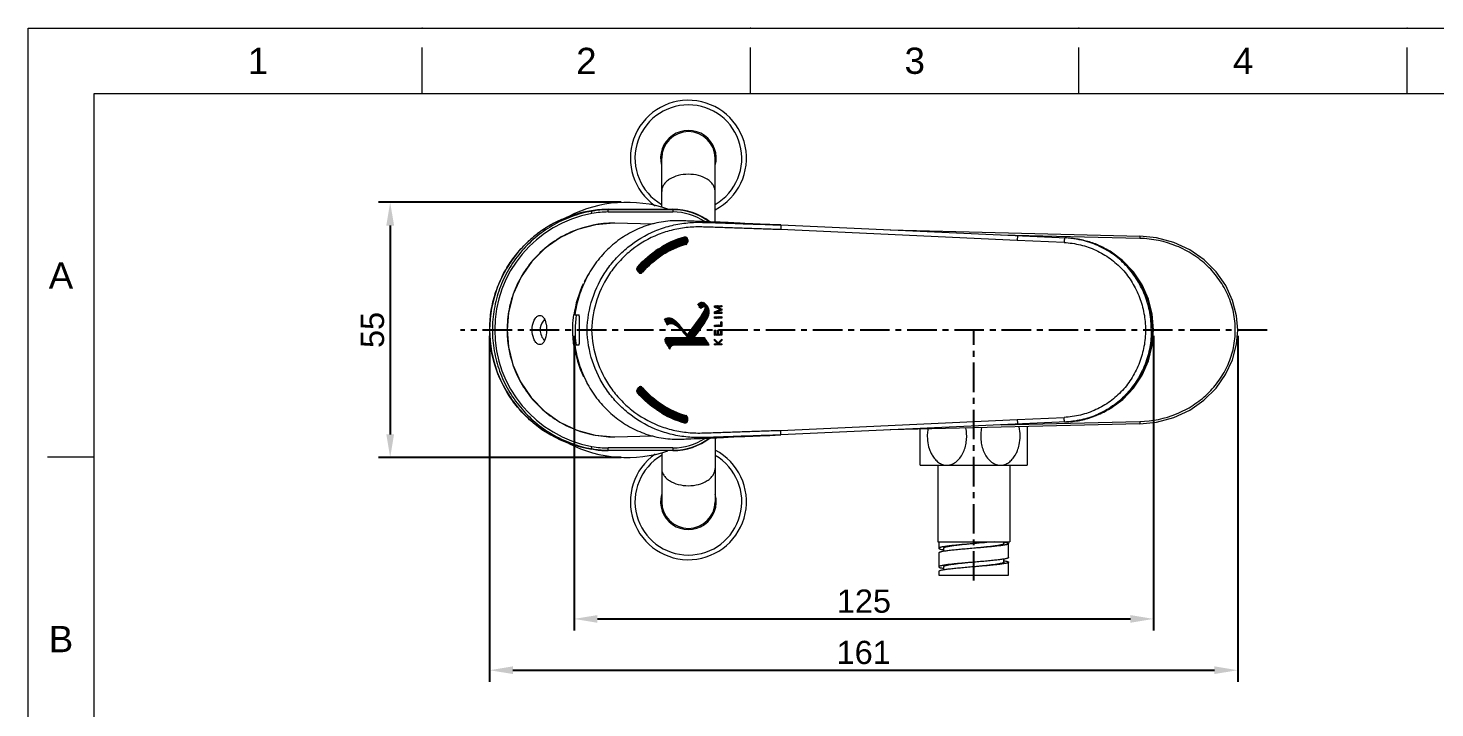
# Model space of a CAD drawing. Header units: millimetres. Extents: x 1433 to 2026, y -1135 to -715.
# Drawn here: x 1432.5 to 1735.4, y -861.6 to -715.2 of the extents above; entities that cross this region are included whole.
import ezdxf

# ---------------------------------------------------------------- set-up
doc = ezdxf.new("R2010")
doc.units = ezdxf.units.MM
doc.header["$LTSCALE"] = 0.1
doc.linetypes.add('CENTERX2', pattern=[101.6, 63.5, -12.7, 12.7, -12.7])
doc.layers.get('0').update_dxf_attribs({"lineweight": 13})
doc.layers.add('5', color=2, linetype='Continuous')
doc.layers.add('CENTER', color=1, linetype='CENTERX2')
doc.layers.add('DIM', color=3, linetype='Continuous', lineweight=9)
doc.styles.get("Standard").update_dxf_attribs({"font": 'arial.ttf'})
doc.dimstyles.new('ISO-25', dxfattribs={"dimtxt": 2.5, "dimasz": 2.5, "dimexe": 1.25, "dimexo": 0.625, "dimtad": 1, "dimtxsty": 'Standard', "dimcen": 2.5, "dimadec": 0, "dimazin": 0, "dimtfac": 1, "dimtmove": 0, "dimatfit": 3, "dimfxl": 0, "dimarcsym": 0})
pattern_1 = [(135, (-10187.54086, -11876.09382), (-0.08838834765, -0.08838834765), [])]
pattern_2 = [(135, (-10135.48493, -15606.03494), (-0.08838834765, -0.08838834765), [])]

# ---------------------------------------------------------------- blocks, each defined once
blk = doc.blocks.new('*D8')
at = {"layer": 'Defpoints', "color": 0}
for p in [(1561.48, -752.69), (1510.46, -807.69), (1561.48, -807.69)]:
    blk.add_point(p, dxfattribs=at)
at = {"layer": 'DIM', "color": 0, "lineweight": -2}
for p, q in [((1560.23, -752.69), (1507.96, -752.69)), ((1510.46, -757.69), (1510.46, -802.69)), ((1560.23, -807.69), (1507.96, -807.69))]:
    blk.add_line(p, q, dxfattribs=at)
at = {"layer": 'DIM', "color": 0}
for points in [[(1509.63, -757.69), (1511.3, -757.69), (1510.46, -752.69)], [(1509.63, -802.69), (1511.3, -802.69), (1510.46, -807.69)]]:
    blk.add_solid(points, dxfattribs=at)
at = {"layer": 'DIM', "color": 0, "insert": (1506.67, -780.19), "char_height": 5, "attachment_point": 5, "rotation": 90}
blk.add_mtext('55', dxfattribs=at)
blk = doc.blocks.new('*D9')
at = {"layer": 'Defpoints', "color": 0}
for p in [(1550.09, -780.19), (1674.85, -780.19), (1674.85, -842.46)]:
    blk.add_point(p, dxfattribs=at)
at = {"layer": 'DIM', "color": 0, "lineweight": -2}
for p, q in [((1550.09, -781.44), (1550.09, -844.96)), ((1674.85, -781.44), (1674.85, -844.96)), ((1555.09, -842.46), (1669.85, -842.46))]:
    blk.add_line(p, q, dxfattribs=at)
at = {"layer": 'DIM', "color": 0}
for points in [[(1555.09, -841.63), (1555.09, -843.29), (1550.09, -842.46)], [(1669.85, -841.63), (1669.85, -843.29), (1674.85, -842.46)]]:
    blk.add_solid(points, dxfattribs=at)
at = {"layer": 'DIM', "color": 0, "insert": (1612.47, -838.66), "char_height": 5, "attachment_point": 5}
blk.add_mtext('125', dxfattribs=at)
blk = doc.blocks.new('*D10')
at = {"layer": 'Defpoints', "color": 0}
for p in [(1531.88, -780.2), (1692.95, -780.2), (1692.95, -853.51)]:
    blk.add_point(p, dxfattribs=at)
at = {"layer": 'DIM', "color": 0, "lineweight": -2}
for p, q in [((1531.88, -781.45), (1531.88, -856.01)), ((1692.95, -781.45), (1692.95, -856.01)), ((1536.88, -853.51), (1687.95, -853.51))]:
    blk.add_line(p, q, dxfattribs=at)
at = {"layer": 'DIM', "color": 0}
for points in [[(1536.88, -852.68), (1536.88, -854.34), (1531.88, -853.51)], [(1687.95, -852.68), (1687.95, -854.34), (1692.95, -853.51)]]:
    blk.add_solid(points, dxfattribs=at)
at = {"layer": 'DIM', "color": 0, "insert": (1612.42, -849.71), "char_height": 5, "attachment_point": 5}
blk.add_mtext('161', dxfattribs=at)

msp = doc.modelspace()

# ---------------------------------------------------------------- hatches: boundary and pattern name
at = {"layer": '5'}
h = msp.add_hatch(dxfattribs=at)
h.set_pattern_fill('ANSI31', color=5, angle=90)
h.set_pattern_definition(pattern_2)
h.paths.add_polyline_path([(1563.707, -766.732, 0.3667482), (1563.703, -767.379), (1564.002, -767.734, 0.4644996), (1564.766, -767.737, -0.1474594), (1574.096, -761.705, 0.3340812), (1574.457, -761.225), (1574.457, -760.748, 0.4971179), (1573.822, -760.267, 0.1481449)])
h = msp.add_hatch(dxfattribs=at)
h.set_pattern_fill('ANSI31', color=256, angle=90)
h.set_pattern_definition(pattern_1)
h.paths.add_polyline_path([(1581.897, -775.221), (1580.675, -775.221), (1581.897, -775.704), (1581.897, -775.902), (1580.682, -776.38), (1581.897, -776.38), (1581.897, -776.618), (1580.294, -776.618), (1580.294, -776.291), (1581.537, -775.798), (1580.294, -775.313), (1580.294, -774.98), (1581.897, -774.98)])
h = msp.add_hatch(dxfattribs=at)
h.set_pattern_fill('ANSI31', color=256, angle=90)
h.set_pattern_definition(pattern_1)
h.paths.add_polyline_path([(1581.899, -777.633), (1580.295, -777.633), (1580.295, -777.4), (1581.899, -777.4)])
h = msp.add_hatch(dxfattribs=at)
h.set_pattern_fill('ANSI31', color=256, angle=90)
h.set_pattern_definition(pattern_1)
h.paths.add_polyline_path([(1581.897, -779.427), (1580.295, -779.427), (1580.295, -779.191), (1581.693, -779.191), (1581.693, -778.415), (1581.897, -778.415)])
h = msp.add_hatch(dxfattribs=at)
h.set_pattern_fill('ANSI31', color=256, angle=90)
h.set_pattern_definition(pattern_1)
h.paths.add_polyline_path([(1580.494, -780.243), (1580.494, -781.113), (1580.965, -781.113), (1580.965, -780.266), (1581.167, -780.266), (1581.167, -781.113), (1581.693, -781.113), (1581.693, -780.225), (1581.897, -780.225), (1581.897, -781.35), (1580.295, -781.35), (1580.295, -780.243)])
h = msp.add_hatch(dxfattribs=at)
h.set_pattern_fill('ANSI31', color=256, angle=90)
h.set_pattern_definition(pattern_1)
h.paths.add_polyline_path([(1581.181, -783.154), (1581.897, -783.154), (1581.897, -783.391), (1580.295, -783.391), (1580.295, -783.154), (1581.009, -783.154), (1580.295, -782.451), (1580.295, -782.152), (1581.089, -782.944), (1581.897, -782.15), (1581.897, -782.449)])
h = msp.add_hatch(dxfattribs=at)
h.set_pattern_fill('ANSI31', color=1, angle=90)
h.set_pattern_definition(pattern_2)
h.paths.add_polyline_path([(1564.766, -792.652, 0.4644996), (1564.002, -792.655), (1563.703, -793.01, 0.3667482), (1563.707, -793.657, 0.1481449), (1573.822, -800.122, 0.4971179), (1574.457, -799.641), (1574.457, -799.164, 0.3340812), (1574.096, -798.684, -0.1474594)])

# ---------------------------------------------------------------- linework, layer by layer
for p, q in [((1517.351, -729.292), (1517.351, -719.292)), ((1588.058, -729.292), (1588.058, -719.292)), ((1658.765, -729.292), (1658.765, -719.292)), ((1729.472, -729.292), (1729.472, -719.292)), ((2012.3, -729.292), (1446.643, -729.292)), ((1446.643, -729.292), (1446.643, -1121.009)), ((1446.643, -807.635), (1436.643, -807.635))]:
    msp.add_line(p, q)
at = {"color": 7, "linetype": 'Continuous'}
for p, q in [((1568.925, -753.743), (1568.925, -743.194)), ((1580.425, -756.955), (1580.425, -743.194)), ((1557.392, -754.197), (1555.572, -754.28)), ((1557.392, -754.198), (1571.354, -754.198)), ((1571.354, -754.198), (1571.354, -754.773)), ((1553.899, -755.095), (1553.809, -754.604)), ((1557.425, -754.773), (1557.425, -754.273)), ((1571.354, -754.273), (1557.425, -754.273)), ((1557.425, -754.773), (1571.354, -754.773)), ((1558.86, -757.173), (1558.643, -757.173)), ((1567.082, -757.377), (1558.842, -757.173)), ((1583.101, -757.067), (1582.945, -757.059)), ((1583.207, -757.073), (1582.945, -757.059)), ((1586.746, -757.258), (1586.594, -757.25)), ((1586.746, -757.258), (1586.853, -757.262)), ((1586.829, -757.262), (1586.746, -757.258)), ((1588.282, -757.326), (1586.829, -757.262)), ((1586.853, -757.262), (1587.427, -757.289)), ((1588.533, -757.336), (1588.282, -757.326)), ((1589.676, -757.382), (1588.533, -757.336)), ((1590.142, -757.4), (1589.676, -757.382)), ((1591.733, -757.46), (1590.142, -757.4)), ((1592.24, -757.479), (1591.733, -757.46)), ((1645.479, -760.89), (1594.537, -758.565)), ((1594.595, -757.566), (1656.091, -760.372)), ((1618.106, -758.639), (1671.91, -759.969)), ((1671.877, -760.469), (1642.045, -759.731)), ((1655.572, -761.355), (1645.479, -760.89)), ((1550.224, -776.944), (1551.064, -776.944)), ((1535.627, -780.195), (1535.631, -780.195)), ((1544.147, -780.406), (1544.151, -780.195)), ((1552.858, -780.195), (1551.214, -780.195)), ((1553.83, -780.195), (1552.858, -780.195)), ((1674.573, -783.569), (1674.853, -780.185)), ((1692.701, -783.265), (1692.952, -780.203)), ((1551.064, -783.444), (1550.224, -783.444)), ((1594.537, -801.824), (1645.479, -799.499)), ((1645.479, -799.499), (1655.572, -799.034)), ((1645.479, -799.499), (1645.523, -800.298)), ((1656.091, -800.017), (1594.597, -802.823)), ((1671.898, -800.42), (1618.106, -801.75)), ((1624.605, -809.339), (1624.605, -801.59)), ((1642.045, -800.658), (1671.877, -799.92)), ((1647.605, -801.021), (1647.605, -809.339)), ((1553.809, -805.786), (1553.9, -805.294)), ((1557.425, -806.116), (1557.425, -805.616)), ((1571.354, -805.616), (1557.425, -805.616)), ((1558.624, -803.216), (1558.86, -803.216)), ((1558.86, -803.216), (1566.926, -803.016)), ((1571.354, -805.616), (1571.354, -806.191)), ((1580.425, -803.434), (1580.425, -817.194)), ((1582.945, -803.33), (1583.207, -803.316)), ((1582.945, -803.33), (1583.101, -803.322)), ((1585.812, -803.179), (1586.855, -803.127)), ((1586.594, -803.139), (1586.746, -803.131)), ((1586.745, -803.132), (1586.828, -803.127)), ((1586.853, -803.127), (1586.746, -803.131)), ((1586.828, -803.127), (1588.395, -803.058)), ((1588.395, -803.058), (1588.517, -803.053)), ((1589.792, -803.002), (1590.122, -802.99)), ((1590.122, -802.99), (1592.041, -802.917)), ((1592.041, -802.917), (1592.852, -802.888)), ((1592.852, -802.888), (1594.594, -802.826)), ((1555.572, -806.109), (1557.392, -806.192)), ((1571.354, -806.192), (1557.392, -806.192)), ((1557.425, -806.116), (1571.354, -806.116)), ((1568.925, -806.646), (1568.925, -817.194)), ((1624.605, -809.339), (1647.605, -809.339)), ((1628.355, -809.339), (1628.355, -825.839)), ((1643.855, -809.339), (1643.855, -825.839)), ((1628.355, -825.839), (1643.855, -825.839)), ((1628.606, -825.839), (1628.606, -827.239)), ((1642.605, -826.239), (1642.605, -825.839)), ((1643.605, -829.239), (1643.605, -826.239)), ((1628.605, -828.239), (1628.605, -831.239)), ((1629.605, -827.239), (1629.605, -827.908)), ((1642.605, -830.239), (1642.605, -829.567)), ((1628.605, -832.239), (1628.605, -833.048)), ((1629.605, -831.239), (1629.605, -831.908)), ((1643.605, -833.048), (1643.605, -830.239)), ((1628.605, -833.048), (1643.605, -833.048))]:
    msp.add_line(p, q, dxfattribs=at)
at = {"color": 2, "lineweight": 0}
for p, q in [((1580.295, -782.451), (1580.295, -782.152)), ((1580.295, -782.152), (1581.089, -782.944)), ((1581.009, -783.154), (1580.295, -782.451)), ((1580.295, -783.391), (1580.295, -783.154)), ((1580.295, -783.154), (1581.009, -783.154)), ((1581.897, -783.391), (1580.295, -783.391)), ((1581.089, -782.944), (1581.897, -782.15)), ((1581.897, -782.449), (1581.181, -783.154)), ((1581.181, -783.154), (1581.897, -783.154)), ((1581.897, -782.15), (1581.897, -782.449)), ((1581.897, -783.154), (1581.897, -783.391))]:
    msp.add_line(p, q, dxfattribs=at)
msp.add_lwpolyline([(1432.502, -715.15), (2026.441, -715.15), (2026.441, -1135.15), (1432.502, -1135.15)], close=True)
at = {"color": 7, "linetype": 'Continuous'}
for points in [[(1558.643, -757.174), (1554.699, -757.518), (1550.82, -758.545), (1547.171, -760.238), (1543.846, -762.563), (1540.974, -765.441), (1538.662, -768.769), (1536.954, -772.486), (1535.935, -776.432), (1535.627, -780.195)], [(1586.853, -757.262), (1585.812, -757.21), (1584.467, -757.14), (1583.101, -757.066)], [(1594.595, -757.563), (1592.218, -757.478), (1590.105, -757.399), (1588.515, -757.335), (1587.427, -757.289)], [(1692.952, -780.203), (1692.708, -777.165), (1691.853, -773.828), (1690.379, -770.627), (1688.315, -767.681), (1685.714, -765.094), (1682.647, -762.96), (1679.205, -761.354), (1675.483, -760.341), (1671.91, -759.969)], [(1674.853, -780.185), (1674.569, -776.802), (1673.73, -773.522), (1672.359, -770.443), (1670.493, -767.65), (1668.18, -765.223), (1665.481, -763.23), (1662.47, -761.73), (1659.229, -760.765), (1656.082, -760.372)], [(1535.627, -780.195), (1535.92, -783.831), (1536.891, -787.714), (1538.528, -791.382), (1540.812, -794.748), (1543.666, -797.675), (1546.975, -800.038), (1550.682, -801.795), (1554.627, -802.864), (1558.624, -803.216)], [(1656.082, -800.017), (1659.249, -799.62), (1662.489, -798.652), (1665.498, -797.149), (1668.194, -795.153), (1670.505, -792.724), (1672.368, -789.929), (1673.736, -786.849), (1674.573, -783.569)], [(1671.897, -800.42), (1675.453, -800.054), (1679.174, -799.046), (1682.616, -797.447), (1685.686, -795.318), (1688.291, -792.737), (1690.359, -789.796), (1691.84, -786.599), (1692.701, -783.265)], [(1583.101, -803.323), (1584.467, -803.249), (1585.812, -803.179)], [(1586.855, -803.127), (1587.427, -803.1), (1588.515, -803.054), (1590.105, -802.99), (1592.218, -802.911), (1594.597, -802.826)]]:
    msp.add_lwpolyline(points, dxfattribs=at)
at = {"color": 2, "lineweight": 0}
for points in [[(1581.897, -775.221), (1580.675, -775.221), (1581.897, -775.704), (1581.897, -775.902), (1580.682, -776.38), (1581.897, -776.38), (1581.897, -776.618), (1580.294, -776.618), (1580.294, -776.291), (1581.537, -775.798), (1580.294, -775.313), (1580.294, -774.98), (1581.897, -774.98), (1581.897, -775.221)], [(1581.899, -777.633), (1580.295, -777.633), (1580.295, -777.4), (1581.899, -777.4), (1581.899, -777.633)], [(1581.897, -779.427), (1580.295, -779.427), (1580.295, -779.191), (1581.693, -779.191), (1581.693, -778.415), (1581.897, -778.415), (1581.897, -779.427)], [(1580.494, -780.243), (1580.494, -781.113), (1580.965, -781.113), (1580.965, -780.266), (1581.167, -780.266), (1581.167, -781.113), (1581.693, -781.113), (1581.693, -780.225), (1581.897, -780.225), (1581.897, -781.35), (1580.295, -781.35), (1580.295, -780.243), (1580.494, -780.243)]]:
    msp.add_lwpolyline(points, dxfattribs=at)
at = {"color": 7, "linetype": 'Continuous'}
for centre, radius, start, end in [((1574.675, -743.194), 12.5, 297.5311, 235.03523), ((1574.675, -743.194), 11.5, 300.15229, 239.85399), ((1574.675, -743.194), 6, 344.78837, 195.17234), ((1574.675, -743.194), 5.75, 0, 180), ((1561.475, -780.195), 27.5, 71.33079, 117.20688), ((1557.392, -774.265), 20.068, 89.99964, 95.20493), ((1571.354, -767.194), 12.996, 52.43931, 90), ((1557.898, -780.195), 26.016, 99.07836, 260.92199), ((1558.48, -780.195), 25.514, 100.30955, 259.69082), ((1557.909, -780.214), 26.038, 112.50949, 118.30129), ((1557.897, -780.186), 26.007, 110.57938, 112.50883), ((1557.904, -780.21), 26.033, 103.61558, 110.57574), ((1557.889, -780.155), 25.976, 102.84973, 103.61249), ((1557.904, -780.226), 26.048, 95.13627, 102.84608), ((1557.425, -774.297), 20.025, 98.87245, 100.40273), ((1557.425, -774.297), 19.525, 89.99939, 100.35849), ((1557.428, -774.33), 20.057, 90.00778, 98.86628), ((1571.354, -767.194), 12.921, 52.87708, 90), ((1571.354, -767.194), 12.421, 56.49627, 89.99999), ((1615.544, -169.539), 588.424, 266.849644, 267.179927), ((1557.916, -780.213), 26.041, 127.09635, 133.74879), ((1557.886, -780.174), 25.991, 126.01879, 127.09427), ((1557.907, -780.205), 26.029, 121.07124, 126.01674), ((1557.896, -780.186), 26.007, 118.30483, 121.07117), ((1634.06, 385.946), 1144.189, 267.905372, 268.023252), ((1654.818, -780.602), 20.267, 86.42447, 87.36152), ((1655.187, -780.047), 19.695, 78.89319, 87.3692), ((1655.225, -779.82), 19.466, 77.81552, 78.87411), ((1655.252, -779.699), 19.341, 69.58572, 77.81873), ((1655.309, -779.533), 19.166, 66.37327, 69.57229), ((1655.329, -779.486), 19.115, 60.83573, 66.37196), ((1572.748, -780.2), 22.971, 147.76138, 153.17426), ((1572.872, -780.226), 23.094, 154.38323, 171.77598), ((1545.921, -780.189), 3.159, 134.2202, 172.12185), ((1572.366, -780.215), 22.097, 171.54792, 188.34506), ((1546.606, -780.194), 5.574, 179.31027, 180.01009), ((1545.945, -780.195), 3.183, 172.08196, 179.99564), ((1545.926, -780.197), 3.164, 179.95066, 225.9017), ((1572.767, -780.209), 22.98, 188.14859, 205.93718), ((1572.625, -780.251), 22.834, 208.59639, 211.1723), ((1655.188, -780.36), 19.678, 273.00136, 282.22221), ((1655.244, -780.652), 19.38, 282.2442, 284.00218), ((1654.818, -779.787), 20.267, 272.6385, 273.57553), ((1655.181, -780.273), 19.765, 272.63866, 273.0085), ((1561.475, -780.195), 27.5, 242.80776, 288.66921), ((1557.425, -786.092), 19.525, 259.64184, 270.00055), ((1558.64, -780.082), 23.133, 270.00824, 270.24915), ((1571.354, -793.195), 12.996, 270, 307.56069), ((1571.354, -793.195), 12.921, 270, 307.12292), ((1571.354, -793.195), 12.421, 270.00001, 303.50368), ((1617.058, -1419.872), 617.485, 92.827843, 93.142584), ((1614.593, -1438.949), 636.43, 92.233371, 92.348211), ((1557.425, -786.092), 20.025, 259.59761, 261.11541), ((1557.427, -786.06), 20.057, 261.12146, 269.99238), ((1557.392, -786.126), 20.065, 264.79543, 270.00064), ((1574.675, -817.194), 12.5, 124.96477, 62.4689), ((1574.675, -817.194), 11.5, 120.15229, 59.85399), ((1574.675, -817.194), 6, 164.78837, 15.17234), ((1574.675, -817.194), 5.75, 180, 0)]:
    msp.add_arc(centre, radius, start, end, dxfattribs=at)
for points, knots in [([(1574.675, -746.643), (1573.936, -746.643), (1572.514, -746.816), (1570.894, -747.475), (1569.892, -748.245), (1569.347, -748.887), (1569.004, -749.594), (1568.926, -750.096), (1568.926, -750.339)], [0, 0, 0, 0, 0.2964227, 0.5676796, 0.6890467, 0.8000902, 0.9025308, 1, 1, 1, 1]), ([(1580.425, -750.339), (1580.425, -750.096), (1580.347, -749.594), (1580.004, -748.887), (1579.459, -748.245), (1578.457, -747.475), (1576.837, -746.816), (1575.415, -746.643), (1574.675, -746.643)], [0, 0, 0, 0, 0.0974692, 0.1999098, 0.3109533, 0.4323204, 0.7035773, 1, 1, 1, 1]), ([(1557.392, -754.198), (1557.383, -754.2), (1557.37, -754.204), (1557.355, -754.214), (1557.353, -754.227), (1557.361, -754.236), (1557.372, -754.245), (1557.393, -754.259), (1557.412, -754.267), (1557.425, -754.273)], [0, 0, 0, 0, 0.1992419, 0.3053412, 0.374036, 0.454861, 0.5608828, 0.6880821, 1, 1, 1, 1]), ([(1553.809, -754.604), (1552.329, -754.874), (1549.409, -755.674), (1545.307, -757.612), (1541.601, -760.23), (1538.404, -763.45), (1535.812, -767.174), (1533.903, -771.29), (1532.733, -775.674), (1532.34, -780.195), (1532.733, -784.715), (1533.903, -789.099), (1535.812, -793.215), (1538.404, -796.939), (1541.601, -800.159), (1545.307, -802.777), (1549.409, -804.715), (1552.329, -805.515), (1553.809, -805.786)], [0, 0, 0, 0, 0.0625012, 0.1249992, 0.1874993, 0.2499998, 0.3125004, 0.3750009, 0.4375007, 0.5000003, 0.5625003, 0.6250003, 0.6875003, 0.7500002, 0.8125001, 0.8750004, 0.9374984, 1, 1, 1, 1]), ([(1558.643, -757.174), (1555.652, -757.176), (1551.094, -758.078), (1545.78, -760.932), (1542.262, -763.812), (1539.381, -767.331), (1537.244, -771.334), (1535.925, -775.676), (1535.631, -778.69), (1535.631, -780.195)], [0, 0, 0, 0, 0.2489136, 0.3739164, 0.4996617, 0.6246716, 0.7499568, 0.8747791, 1, 1, 1, 1]), ([(1571.675, -756.654), (1570.398, -756.695), (1567.838, -757.013), (1564.131, -758.178), (1560.655, -760.013), (1557.515, -762.47), (1554.805, -765.48), (1552.987, -768.376), (1551.832, -770.878), (1550.876, -773.499), (1550.415, -775.557), (1550.224, -776.944)], [0, 0, 0, 0, 0.119592, 0.2399816, 0.3617944, 0.4854614, 0.6112426, 0.7391082, 0.8038256, 0.8689415, 1, 1, 1, 1]), ([(1552.858, -780.195), (1552.911, -777.922), (1553.699, -773.369), (1556.248, -768.196), (1559.102, -764.632), (1562.425, -761.504), (1566.395, -759.132), (1570.181, -757.868), (1572.408, -757.38), (1574.1, -757.134), (1575.804, -756.988), (1577.23, -756.986), (1578.369, -757.019), (1579.507, -757.051), (1580.931, -757.1), (1582.639, -757.158), (1584.916, -757.236), (1588.902, -757.374), (1592.318, -757.491), (1594.595, -757.566)], [0, 0, 0, 0, 0.1248357, 0.2496526, 0.3122265, 0.3747654, 0.4995285, 0.562059, 0.5933387, 0.6246206, 0.6559012, 0.6871799, 0.7028214, 0.7184624, 0.7497444, 0.7810263, 0.8123083, 0.8748722, 1, 1, 1, 1]), ([(1553.809, -754.602), (1553.918, -754.572), (1554.497, -754.425), (1555.09, -754.333), (1555.572, -754.28)], [0, 0, 0, 0, 0.1892983, 1, 1, 1, 1]), ([(1582.945, -757.059), (1582.006, -757.02), (1580.128, -756.942), (1577.311, -756.828), (1574.963, -756.737), (1573.085, -756.661), (1572.145, -756.643), (1571.675, -756.654)], [0, 0, 0, 0, 0.2499977, 0.4999968, 0.7499847, 0.8750049, 1, 1, 1, 1]), ([(1594.537, -758.565), (1593.431, -758.529), (1591.22, -758.455), (1587.903, -758.34), (1584.586, -758.226), (1581.823, -758.131), (1579.611, -758.056), (1577.953, -758.005), (1576.293, -757.972), (1574.635, -758.08), (1572.989, -758.292), (1570.817, -758.725), (1567.121, -759.89), (1563.233, -762.138), (1559.974, -765.137), (1557.171, -768.569), (1554.662, -773.572), (1553.884, -777.99), (1553.83, -780.195)], [0, 0, 0, 0, 0.0625796, 0.1251592, 0.1877389, 0.2503186, 0.2816083, 0.3128974, 0.3441897, 0.3754765, 0.4067699, 0.4380601, 0.5006026, 0.625365, 0.6879123, 0.7504614, 0.8752354, 1, 1, 1, 1]), ([(1594.594, -757.566), (1594.593, -757.566), (1594.591, -757.575), (1594.588, -757.587), (1594.585, -757.612), (1594.58, -757.661), (1594.574, -757.744), (1594.567, -757.867), (1594.559, -758.016), (1594.548, -758.252), (1594.541, -758.437), (1594.537, -758.565)], [0, 0, 0, 0, 0.0054809, 0.0201293, 0.044028, 0.0770012, 0.1692121, 0.2936915, 0.4450409, 0.6175551, 1, 1, 1, 1]), ([(1645.525, -760.074), (1645.521, -760.127), (1645.503, -760.399), (1645.489, -760.671), (1645.479, -760.89)], [0, 0, 0, 0, 0.1957885, 1, 1, 1, 1]), ([(1645.544, -759.891), (1645.54, -759.89), (1645.542, -759.915), (1645.534, -759.942), (1645.531, -760.004), (1645.526, -760.048), (1645.525, -760.074)], [0, 0, 0, 0, 0.0665586, 0.2581655, 0.571845, 1, 1, 1, 1]), ([(1671.898, -759.969), (1671.895, -759.969), (1671.898, -759.987), (1671.892, -760.008), (1671.892, -760.058), (1671.888, -760.12), (1671.885, -760.198), (1671.881, -760.316), (1671.879, -760.407), (1671.877, -760.469)], [0, 0, 0, 0, 0.0170752, 0.070577, 0.1637007, 0.2932504, 0.4531509, 0.6321293, 1, 1, 1, 1]), ([(1555.572, -806.106), (1554.338, -805.996), (1551.882, -805.596), (1548.323, -804.479), (1544.959, -802.866), (1541.86, -800.79), (1539.088, -798.293), (1535.909, -794.479), (1533.009, -788.916), (1531.803, -782.758), (1531.906, -777.795), (1532.513, -774.113), (1533.639, -770.557), (1535.26, -767.197), (1537.344, -764.103), (1539.014, -762.258), (1539.909, -761.401)], [0, 0, 0, 0, 0.0625405, 0.1250796, 0.1876199, 0.2501595, 0.3126997, 0.3752397, 0.4999999, 0.6247603, 0.6873003, 0.7498402, 0.8123802, 0.8749201, 0.93746, 1, 1, 1, 1]), ([(1655.742, -760.356), (1655.731, -760.355), (1655.707, -760.383), (1655.687, -760.44), (1655.661, -760.532), (1655.628, -760.712), (1655.594, -760.99), (1655.578, -761.227), (1655.572, -761.355)], [0, 0, 0, 0, 0.0301628, 0.0903603, 0.1832898, 0.3065543, 0.6253546, 1, 1, 1, 1]), ([(1655.572, -761.355), (1656.756, -761.409), (1659.113, -761.749), (1662.475, -762.922), (1665.546, -764.713), (1668.206, -767.075), (1670.346, -769.928), (1671.915, -773.145), (1672.885, -776.606), (1673.219, -780.195), (1672.884, -783.784), (1671.914, -787.245), (1670.345, -790.462), (1668.204, -793.314), (1665.546, -795.678), (1662.476, -797.472), (1659.113, -798.642), (1656.756, -798.98), (1655.572, -799.034)], [0, 0, 0, 0, 0.062528, 0.124785, 0.1868803, 0.2489862, 0.3113001, 0.3739321, 0.436869, 0.4999992, 0.5631294, 0.6260665, 0.6886984, 0.7510125, 0.8131197, 0.875215, 0.9374714, 1, 1, 1, 1]), ([(1674.361, -780.195), (1674.361, -778.943), (1674.135, -776.439), (1673.126, -772.817), (1671.476, -769.455), (1669.232, -766.476), (1666.468, -763.991), (1663.276, -762.088), (1659.774, -760.833), (1657.317, -760.451), (1656.082, -760.374)], [0, 0, 0, 0, 0.1263446, 0.2523003, 0.3776191, 0.5022843, 0.6265096, 0.7506513, 0.8750687, 1, 1, 1, 1]), ([(1674.651, -780.195), (1674.651, -778.43), (1674.197, -774.894), (1672.187, -769.968), (1668.975, -765.762), (1666.158, -763.639), (1664.644, -762.794)], [0, 0, 0, 0, 0.2521934, 0.503099, 0.7521948, 1, 1, 1, 1]), ([(1692.444, -780.194), (1692.445, -778.927), (1692.178, -776.377), (1691.006, -772.704), (1689.094, -769.313), (1686.528, -766.326), (1683.394, -763.861), (1678.631, -761.374), (1674.569, -760.535), (1671.877, -760.468)], [0, 0, 0, 0, 0.1208799, 0.2424571, 0.3652734, 0.4896422, 0.6156624, 0.7431711, 1, 1, 1, 1]), ([(1541.032, -780.126), (1541.04, -779.497), (1541.201, -778.555), (1541.754, -777.57), (1542.23, -777.143), (1542.561, -777.045), (1542.702, -777.045)], [0, 0, 0, 0, 0.501681, 0.7371872, 0.8878449, 1, 1, 1, 1]), ([(1542.702, -777.045), (1542.85, -777.045), (1543.187, -777.154), (1543.61, -777.622), (1543.887, -778.261), (1544.1, -779.15), (1544.151, -779.785), (1544.151, -780.195)], [0, 0, 0, 0, 0.1192185, 0.2677475, 0.4923806, 0.6713946, 1, 1, 1, 1]), ([(1550.019, -783.466), (1549.941, -782.921), (1549.706, -780.748), (1549.781, -778.541), (1550.015, -776.923)], [0, 0, 0, 0, 0.2518875, 1, 1, 1, 1]), ([(1551.214, -780.195), (1551.22, -779.779), (1551.232, -779.013), (1551.243, -778.111), (1551.228, -777.57), (1551.209, -777.335), (1551.192, -777.199), (1551.168, -777.091), (1551.141, -777.003), (1551.096, -776.944), (1551.064, -776.944)], [0, 0, 0, 0, 0.3782212, 0.6986412, 0.8214172, 0.8712973, 0.9129461, 0.9461971, 0.9711231, 1, 1, 1, 1]), ([(1535.631, -780.195), (1535.631, -783.183), (1536.534, -787.735), (1539.379, -793.05), (1542.256, -796.569), (1545.77, -799.455), (1549.77, -801.595), (1554.11, -802.918), (1557.121, -803.215), (1558.624, -803.216)], [0, 0, 0, 0, 0.2487958, 0.3737656, 0.499602, 0.6246466, 0.7499522, 0.8749187, 1, 1, 1, 1]), ([(1542.701, -783.344), (1542.56, -783.344), (1542.226, -783.245), (1541.747, -782.811), (1541.188, -781.804), (1541.032, -780.84), (1541.032, -780.195)], [0, 0, 0, 0, 0.11088, 0.2602204, 0.4947987, 1, 1, 1, 1]), ([(1544.147, -780.406), (1544.131, -780.983), (1544.018, -781.84), (1543.595, -782.789), (1543.178, -783.239), (1542.848, -783.344), (1542.701, -783.344)], [0, 0, 0, 0, 0.4917377, 0.721593, 0.8755728, 1, 1, 1, 1]), ([(1551.064, -783.444), (1551.096, -783.444), (1551.141, -783.386), (1551.169, -783.298), (1551.192, -783.19), (1551.209, -783.054), (1551.228, -782.819), (1551.243, -782.278), (1551.232, -781.376), (1551.22, -780.61), (1551.214, -780.195)], [0, 0, 0, 0, 0.0288837, 0.0538101, 0.0870597, 0.1287071, 0.1785866, 0.3013613, 0.6217781, 1, 1, 1, 1]), ([(1594.598, -802.823), (1592.319, -802.898), (1588.902, -803.015), (1584.916, -803.153), (1582.638, -803.231), (1580.929, -803.29), (1579.221, -803.346), (1577.797, -803.389), (1576.657, -803.404), (1575.517, -803.375), (1574.096, -803.257), (1572.403, -803.007), (1570.175, -802.52), (1566.389, -801.254), (1562.419, -798.881), (1559.098, -795.753), (1556.246, -792.189), (1553.698, -787.018), (1552.911, -782.466), (1552.858, -780.195)], [0, 0, 0, 0, 0.1251583, 0.1877375, 0.2190271, 0.2503166, 0.2816062, 0.3128963, 0.3285423, 0.3441887, 0.3754814, 0.4067727, 0.4380646, 0.500611, 0.6253735, 0.6879109, 0.7504501, 0.8752192, 1, 1, 1, 1]), ([(1553.83, -780.195), (1553.884, -782.399), (1554.662, -786.817), (1557.171, -791.82), (1559.974, -795.253), (1563.233, -798.251), (1567.121, -800.499), (1570.818, -801.664), (1572.989, -802.097), (1574.635, -802.312), (1576.293, -802.413), (1577.953, -802.389), (1579.611, -802.329), (1581.27, -802.278), (1582.928, -802.22), (1585.139, -802.144), (1587.903, -802.049), (1591.22, -801.934), (1593.431, -801.86), (1594.537, -801.824)], [0, 0, 0, 0, 0.1247649, 0.2495393, 0.3120887, 0.3746363, 0.4993986, 0.5619408, 0.5932325, 0.6245241, 0.6558152, 0.6871021, 0.7183948, 0.7496832, 0.780973, 0.8122627, 0.8748417, 0.9374209, 1, 1, 1, 1]), ([(1674.361, -780.195), (1674.361, -781.446), (1674.135, -783.95), (1673.126, -787.572), (1671.476, -790.934), (1669.232, -793.913), (1666.468, -796.398), (1663.276, -798.301), (1659.774, -799.556), (1657.317, -799.938), (1656.082, -800.015)], [0, 0, 0, 0, 0.1263446, 0.2523003, 0.3776191, 0.5022843, 0.6265096, 0.7506513, 0.8750687, 1, 1, 1, 1]), ([(1659.933, -799.457), (1660.981, -799.195), (1663.036, -798.496), (1665.894, -796.943), (1668.453, -794.926), (1671.37, -791.693), (1673.951, -786.779), (1674.651, -782.384), (1674.651, -780.195)], [0, 0, 0, 0, 0.1243104, 0.2485229, 0.3728732, 0.4976091, 0.7478771, 1, 1, 1, 1]), ([(1671.877, -799.921), (1674.569, -799.854), (1678.631, -799.015), (1683.394, -796.528), (1686.528, -794.063), (1689.094, -791.076), (1691.006, -787.685), (1692.178, -784.012), (1692.445, -781.462), (1692.444, -780.194)], [0, 0, 0, 0, 0.2568289, 0.3843376, 0.5103578, 0.6347266, 0.7575429, 0.8791201, 1, 1, 1, 1]), ([(1550.224, -783.444), (1550.415, -784.832), (1551.029, -787.565), (1552.617, -791.422), (1554.804, -794.909), (1557.516, -797.919), (1560.654, -800.377), (1564.131, -802.211), (1567.837, -803.377), (1570.398, -803.694), (1571.675, -803.735)], [0, 0, 0, 0, 0.1310683, 0.2608013, 0.3886867, 0.5144733, 0.638162, 0.7599865, 0.8803947, 1, 1, 1, 1]), ([(1655.742, -800.033), (1655.731, -800.034), (1655.707, -800.006), (1655.687, -799.949), (1655.661, -799.857), (1655.628, -799.677), (1655.594, -799.399), (1655.578, -799.162), (1655.572, -799.034)], [0, 0, 0, 0, 0.0301628, 0.0903603, 0.1832898, 0.3065543, 0.6253546, 1, 1, 1, 1]), ([(1594.598, -802.823), (1594.596, -802.823), (1594.596, -802.813), (1594.593, -802.802), (1594.591, -802.777), (1594.586, -802.728), (1594.581, -802.644), (1594.572, -802.522), (1594.564, -802.372), (1594.551, -802.137), (1594.542, -801.952), (1594.537, -801.824)], [0, 0, 0, 0, 0.0050441, 0.019525, 0.0433945, 0.0764936, 0.1689187, 0.2932979, 0.444742, 0.6175204, 1, 1, 1, 1]), ([(1626.246, -801.548), (1626.178, -801.935), (1626.013, -803.487), (1626.25, -805.09), (1626.674, -806.178)], [0, 0, 0, 0, 0.2519576, 1, 1, 1, 1]), ([(1630.355, -809.339), (1630.545, -809.339), (1630.929, -809.3), (1631.673, -809.071), (1632.525, -808.524), (1633.338, -807.595), (1633.951, -806.483), (1634.366, -805.257), (1634.588, -803.965), (1634.619, -802.649), (1634.513, -801.775), (1634.427, -801.347)], [0, 0, 0, 0, 0.0567837, 0.1141096, 0.2314077, 0.3534308, 0.4793856, 0.608082, 0.7384062, 0.8693607, 1, 1, 1, 1]), ([(1637.8, -801.263), (1637.71, -801.694), (1637.595, -802.574), (1637.616, -803.901), (1637.831, -805.205), (1638.242, -806.445), (1638.854, -807.57), (1639.67, -808.511), (1640.527, -809.067), (1641.277, -809.299), (1641.664, -809.339), (1641.855, -809.339)], [0, 0, 0, 0, 0.1305466, 0.2614652, 0.3917956, 0.5205278, 0.6465344, 0.7686053, 0.8859171, 0.9432338, 1, 1, 1, 1]), ([(1645.523, -800.298), (1645.525, -800.327), (1645.529, -800.377), (1645.535, -800.438), (1645.539, -800.478), (1645.542, -800.492), (1645.543, -800.498), (1645.544, -800.498)], [0, 0, 0, 0, 0.4272817, 0.7410753, 0.9329326, 0.9819135, 1, 1, 1, 1]), ([(1645.536, -806.178), (1645.692, -805.778), (1645.999, -804.736), (1646.167, -803), (1646.015, -801.696), (1645.865, -801.063)], [0, 0, 0, 0, 0.2481153, 0.6241977, 1, 1, 1, 1]), ([(1671.877, -799.92), (1671.879, -799.982), (1671.881, -800.073), (1671.885, -800.191), (1671.888, -800.269), (1671.892, -800.331), (1671.892, -800.381), (1671.898, -800.402), (1671.895, -800.42), (1671.898, -800.42)], [0, 0, 0, 0, 0.3678707, 0.5468491, 0.7067496, 0.8362993, 0.929423, 0.9829248, 1, 1, 1, 1]), ([(1571.675, -803.735), (1572.145, -803.746), (1573.085, -803.728), (1574.963, -803.652), (1577.311, -803.561), (1580.128, -803.447), (1582.006, -803.369), (1582.945, -803.33)], [0, 0, 0, 0, 0.1249951, 0.2500153, 0.5000032, 0.7500023, 1, 1, 1, 1]), ([(1553.809, -805.787), (1553.919, -805.817), (1554.498, -805.964), (1555.091, -806.056), (1555.572, -806.109)], [0, 0, 0, 0, 0.1906561, 1, 1, 1, 1]), ([(1557.425, -806.116), (1557.412, -806.122), (1557.393, -806.13), (1557.372, -806.144), (1557.361, -806.153), (1557.353, -806.162), (1557.355, -806.175), (1557.371, -806.185), (1557.384, -806.189), (1557.392, -806.191)], [0, 0, 0, 0, 0.3118671, 0.4390434, 0.5450397, 0.6258426, 0.6945373, 0.8006771, 1, 1, 1, 1]), ([(1626.674, -806.178), (1626.709, -806.267), (1626.853, -806.618), (1627.026, -806.958), (1627.172, -807.202)], [0, 0, 0, 0, 0.2519697, 1, 1, 1, 1]), ([(1627.172, -807.202), (1627.35, -807.501), (1627.753, -808.063), (1628.504, -808.757), (1629.245, -809.15), (1629.874, -809.312), (1630.196, -809.339), (1630.355, -809.339)], [0, 0, 0, 0, 0.2612475, 0.5147073, 0.7598767, 0.8803473, 1, 1, 1, 1]), ([(1641.855, -809.339), (1642.015, -809.339), (1642.336, -809.312), (1642.966, -809.15), (1643.707, -808.757), (1644.458, -808.063), (1644.86, -807.501), (1645.039, -807.202)], [0, 0, 0, 0, 0.1196527, 0.2401233, 0.4852926, 0.7387524, 1, 1, 1, 1]), ([(1645.039, -807.202), (1645.087, -807.121), (1645.274, -806.79), (1645.433, -806.444), (1645.536, -806.178)], [0, 0, 0, 0, 0.248131, 1, 1, 1, 1]), ([(1568.926, -810.05), (1568.926, -810.293), (1569.004, -810.795), (1569.347, -811.502), (1569.892, -812.144), (1570.894, -812.914), (1572.514, -813.573), (1573.936, -813.746), (1574.675, -813.746)], [0, 0, 0, 0, 0.0974692, 0.1999098, 0.3109533, 0.4323204, 0.7035773, 1, 1, 1, 1]), ([(1574.675, -813.746), (1575.415, -813.746), (1576.837, -813.573), (1578.457, -812.914), (1579.459, -812.144), (1580.004, -811.502), (1580.347, -810.795), (1580.425, -810.293), (1580.425, -810.05)], [0, 0, 0, 0, 0.2964227, 0.5676796, 0.6890467, 0.8000902, 0.9025308, 1, 1, 1, 1]), ([(1636.105, -826.239), (1635.618, -826.281), (1634.661, -826.362), (1633.272, -826.484), (1631.992, -826.606), (1630.87, -826.727), (1630.054, -826.833), (1629.512, -826.921), (1629.198, -826.982), (1628.95, -827.043), (1628.786, -827.096), (1628.69, -827.142), (1628.636, -827.176), (1628.605, -827.215), (1628.605, -827.239)], [0, 0, 0, 0, 0.1928096, 0.3782637, 0.5493036, 0.6994464, 0.8230265, 0.873422, 0.9155512, 0.9491286, 0.974046, 0.983301, 0.9905215, 1, 1, 1, 1]), ([(1636.105, -826.239), (1635.682, -826.281), (1634.853, -826.362), (1633.649, -826.484), (1632.539, -826.606), (1631.566, -826.728), (1630.858, -826.833), (1630.389, -826.921), (1630.117, -826.982), (1629.902, -827.043), (1629.76, -827.096), (1629.678, -827.142), (1629.63, -827.178), (1629.605, -827.216), (1629.605, -827.239)], [0, 0, 0, 0, 0.1922721, 0.377223, 0.5478267, 0.6976184, 0.8210127, 0.871356, 0.91355, 0.9472867, 0.9724793, 0.9819416, 0.989466, 1, 1, 1, 1]), ([(1640.513, -825.839), (1639.817, -825.912), (1638.348, -826.049), (1636.878, -826.174), (1636.105, -826.239)], [0, 0, 0, 0, 0.4744628, 1, 1, 1, 1]), ([(1642.605, -826.239), (1642.605, -826.262), (1642.58, -826.3), (1642.532, -826.336), (1642.45, -826.382), (1642.308, -826.435), (1642.093, -826.496), (1641.82, -826.557), (1641.351, -826.645), (1640.644, -826.751), (1639.671, -826.872), (1638.561, -826.994), (1637.357, -827.117), (1636.528, -827.198), (1636.105, -827.239)], [0, 0, 0, 0, 0.0105479, 0.0180968, 0.0275808, 0.0527939, 0.0865652, 0.1287771, 0.1791375, 0.3025344, 0.4523162, 0.6228859, 0.8077908, 1, 1, 1, 1]), ([(1643.605, -826.239), (1643.605, -826.263), (1643.574, -826.302), (1643.52, -826.336), (1643.425, -826.383), (1643.261, -826.435), (1643.013, -826.496), (1642.699, -826.557), (1642.158, -826.645), (1641.342, -826.751), (1640.219, -826.872), (1638.939, -826.994), (1637.55, -827.117), (1636.593, -827.198), (1636.105, -827.239)], [0, 0, 0, 0, 0.009476, 0.0166734, 0.0259008, 0.050803, 0.0844045, 0.1265136, 0.1768717, 0.3004759, 0.4506114, 0.6216872, 0.8071596, 1, 1, 1, 1]), ([(1642.607, -825.907), (1642.751, -825.932), (1642.953, -825.969), (1643.201, -826.028), (1643.342, -826.068), (1643.455, -826.11), (1643.545, -826.153), (1643.605, -826.204), (1643.605, -826.239)], [0, 0, 0, 0, 0.4079261, 0.5723185, 0.7096096, 0.8195551, 0.9027787, 1, 1, 1, 1]), ([(1628.605, -827.239), (1628.606, -827.273), (1628.664, -827.324), (1628.752, -827.367), (1628.862, -827.408), (1629, -827.448), (1629.243, -827.506), (1629.44, -827.543), (1629.581, -827.568)], [0, 0, 0, 0, 0.097772, 0.1809181, 0.2906087, 0.4276773, 0.5920013, 1, 1, 1, 1]), ([(1636.105, -827.239), (1635.617, -827.281), (1634.66, -827.362), (1633.271, -827.484), (1631.99, -827.606), (1630.868, -827.728), (1630.052, -827.833), (1629.51, -827.921), (1629.196, -827.982), (1628.948, -828.043), (1628.785, -828.096), (1628.69, -828.142), (1628.636, -828.177), (1628.605, -828.215), (1628.605, -828.239)], [0, 0, 0, 0, 0.192899, 0.3784237, 0.5495321, 0.6996883, 0.8232666, 0.8735986, 0.9157398, 0.9493175, 0.9741321, 0.983338, 0.9905267, 1, 1, 1, 1]), ([(1643.605, -829.239), (1643.605, -829.263), (1643.574, -829.302), (1643.52, -829.336), (1643.425, -829.383), (1643.261, -829.435), (1643.013, -829.496), (1642.699, -829.557), (1642.158, -829.645), (1641.342, -829.751), (1640.219, -829.872), (1638.939, -829.994), (1637.55, -830.117), (1636.593, -830.198), (1636.105, -830.239)], [0, 0, 0, 0, 0.0094812, 0.0166838, 0.0259105, 0.0507955, 0.0843928, 0.1265253, 0.1768765, 0.300479, 0.4506096, 0.6216915, 0.8071612, 1, 1, 1, 1]), ([(1642.609, -829.907), (1642.753, -829.932), (1642.955, -829.969), (1643.202, -830.028), (1643.343, -830.069), (1643.455, -830.11), (1643.545, -830.153), (1643.605, -830.204), (1643.605, -830.239)], [0, 0, 0, 0, 0.4082423, 0.5725533, 0.7095177, 0.8192232, 0.9025003, 1, 1, 1, 1]), ([(1636.105, -830.239), (1635.617, -830.281), (1634.66, -830.362), (1633.271, -830.484), (1631.99, -830.606), (1630.868, -830.728), (1630.052, -830.833), (1629.51, -830.921), (1629.196, -830.982), (1628.948, -831.043), (1628.785, -831.096), (1628.69, -831.142), (1628.636, -831.177), (1628.605, -831.215), (1628.605, -831.239)], [0, 0, 0, 0, 0.1928897, 0.3784207, 0.5495228, 0.6996849, 0.8232595, 0.873594, 0.9157358, 0.9493142, 0.9741344, 0.983337, 0.9905243, 1, 1, 1, 1]), ([(1628.605, -831.239), (1628.605, -831.274), (1628.664, -831.324), (1628.752, -831.367), (1628.862, -831.408), (1629, -831.448), (1629.241, -831.506), (1629.437, -831.543), (1629.578, -831.567)], [0, 0, 0, 0, 0.0980877, 0.1816484, 0.2915977, 0.4285179, 0.5924282, 1, 1, 1, 1]), ([(1636.105, -831.239), (1635.618, -831.281), (1634.661, -831.362), (1633.272, -831.484), (1631.992, -831.606), (1630.87, -831.727), (1630.054, -831.833), (1629.512, -831.921), (1629.198, -831.982), (1628.95, -832.043), (1628.786, -832.096), (1628.691, -832.142), (1628.636, -832.176), (1628.606, -832.215), (1628.605, -832.239)], [0, 0, 0, 0, 0.1927952, 0.3782512, 0.549293, 0.6994078, 0.8230413, 0.8733896, 0.9155164, 0.9491401, 0.9740502, 0.9832897, 0.990503, 1, 1, 1, 1]), ([(1636.105, -830.239), (1635.683, -830.281), (1634.854, -830.362), (1633.65, -830.484), (1632.54, -830.606), (1631.567, -830.728), (1630.86, -830.833), (1630.391, -830.921), (1630.119, -830.982), (1629.903, -831.043), (1629.761, -831.096), (1629.679, -831.142), (1629.631, -831.178), (1629.606, -831.216), (1629.605, -831.239)], [0, 0, 0, 0, 0.1921789, 0.3770477, 0.5476047, 0.6973441, 0.8207953, 0.8711242, 0.9133451, 0.9471581, 0.9723929, 0.9818844, 0.9894392, 1, 1, 1, 1]), ([(1642.605, -830.239), (1642.605, -830.263), (1642.58, -830.3), (1642.532, -830.336), (1642.45, -830.382), (1642.308, -830.435), (1642.092, -830.496), (1641.82, -830.557), (1641.351, -830.645), (1640.643, -830.751), (1639.671, -830.872), (1638.561, -830.994), (1637.357, -831.117), (1636.528, -831.198), (1636.105, -831.239)], [0, 0, 0, 0, 0.0105508, 0.0181033, 0.0275951, 0.0528166, 0.086591, 0.128804, 0.1791741, 0.302573, 0.4523488, 0.6229064, 0.8077977, 1, 1, 1, 1]), ([(1643.605, -830.239), (1643.605, -830.263), (1643.574, -830.302), (1643.52, -830.336), (1643.425, -830.383), (1643.261, -830.435), (1643.013, -830.496), (1642.699, -830.557), (1642.157, -830.645), (1641.341, -830.751), (1640.219, -830.872), (1638.939, -830.994), (1637.55, -831.117), (1636.593, -831.198), (1636.105, -831.239)], [0, 0, 0, 0, 0.0095023, 0.0167274, 0.0259706, 0.0508403, 0.0844009, 0.1265589, 0.1769546, 0.3004968, 0.4506728, 0.6216993, 0.8071845, 1, 1, 1, 1])]:
    msp.add_open_spline(points, degree=3, knots=knots, dxfattribs=at)
at = {"color": 2, "lineweight": 0}
msp.add_open_spline([(1575.868, -781.856), (1577.158, -781.856), (1578.154, -781.856), (1578.154, -781.856), (1578.154, -781.856), (1579.152, -783.368), (1579.152, -783.368), (1579.152, -783.368), (1571.942, -783.368), (1571.942, -783.368), (1571.476, -783.368), (1571.172, -783.473), (1571.018, -783.679), (1570.867, -783.884), (1570.763, -784.093), (1570.7, -784.307), (1570.7, -784.307), (1570.127, -783.429), (1570.127, -783.429), (1570.006, -783.247), (1569.9, -783.072), (1569.81, -782.899), (1569.688, -782.669), (1569.628, -782.457), (1569.628, -782.265), (1569.628, -781.991), (1569.794, -781.856), (1570.127, -781.856), (1570.127, -781.856), (1574.548, -781.856), (1574.548, -781.856), (1574.171, -781.387), (1573.782, -780.928), (1573.382, -780.477), (1572.921, -779.958), (1572.046, -779.085), (1571.333, -778.845), (1570.913, -778.71), (1570.453, -778.812), (1570.128, -779.108), (1570.128, -779.108), (1569.533, -777.879), (1569.533, -777.879), (1570.034, -777.556), (1570.668, -777.528), (1571.196, -777.808), (1571.754, -778.098), (1572.608, -778.968), (1572.997, -779.429), (1573.496, -780.021), (1573.977, -780.626), (1574.437, -781.246), (1574.437, -781.246), (1577.189, -777.443), (1577.189, -777.443), (1577.474, -777.006), (1577.737, -776.581), (1577.976, -776.174), (1578.195, -775.754), (1578.303, -775.412), (1578.303, -775.147), (1578.303, -775.145), (1578.303, -775.143), (1578.303, -775.14), (1578.263, -775.136), (1578.223, -775.133), (1578.182, -775.133), (1577.852, -775.133), (1577.562, -775.297), (1577.383, -775.548), (1577.383, -775.548), (1576.684, -774.721), (1576.684, -774.721), (1576.684, -774.721), (1576.8, -774.528), (1577.175, -774.345), (1577.455, -774.207), (1577.845, -774.181), (1578.203, -774.479), (1578.203, -774.479), (1578.91, -774.988), (1579.082, -775.697), (1579.144, -775.906), (1579.174, -776.141), (1579.174, -776.403), (1579.174, -776.703), (1579.044, -777.115), (1578.781, -777.638), (1578.181, -778.838), (1576.786, -780.695), (1575.868, -781.856)], degree=3, knots=[0, 0, 0, 0, 1, 1, 1, 2, 2, 2, 3, 3, 3, 4, 4, 4, 5, 5, 5, 6, 6, 6, 7, 7, 7, 8, 8, 8, 9, 9, 9, 10, 10, 10, 11, 11, 11, 12, 12, 12, 13, 13, 13, 14, 14, 14, 15, 15, 15, 16, 16, 16, 17, 17, 17, 18, 18, 18, 19, 19, 19, 20, 20, 20, 21, 21, 21, 22, 22, 22, 23, 23, 23, 24, 24, 24, 25, 25, 25, 26, 26, 26, 27, 27, 27, 28, 28, 28, 29, 29, 29, 30, 30, 30, 30], dxfattribs=at)
for p in [(1517.351, -715.15), (1588.058, -715.15), (1658.765, -715.15), (1729.472, -715.15)]:
    msp.add_point(p)
at = {"layer": '5', "color": 5}
for p, q in [((1574.457, -760.748), (1574.457, -761.225)), ((1564.002, -767.734), (1563.703, -767.379))]:
    msp.add_line(p, q, dxfattribs=at)
at = {"layer": '5', "linetype": 'Continuous'}
for p, q in [((1577.495, -775.417), (1576.734, -774.657)), ((1577.589, -775.335), (1576.824, -774.57)), ((1577.695, -775.264), (1576.924, -774.493)), ((1577.411, -775.511), (1577.026, -775.126)), ((1577.813, -775.205), (1577.031, -774.423)), ((1577.946, -775.162), (1577.145, -774.36)), ((1578.098, -775.136), (1577.267, -774.306)), ((1578.275, -775.137), (1577.404, -774.266)), ((1579.108, -775.793), (1577.561, -774.247)), ((1579.037, -775.545), (1577.752, -774.261)), ((1578.866, -775.198), (1578.027, -774.359)), ((1579.168, -776.207), (1578.288, -775.327)), ((1579.149, -776.011), (1578.303, -775.165)), ((1570.516, -778.868), (1569.539, -777.892)), ((1570.65, -778.825), (1569.64, -777.816)), ((1570.394, -778.923), (1569.705, -778.234)), ((1570.798, -778.797), (1569.758, -777.757)), ((1570.964, -778.786), (1569.885, -777.707)), ((1571.157, -778.803), (1570.021, -777.667)), ((1571.401, -778.87), (1570.168, -777.636)), ((1571.75, -779.042), (1570.327, -777.619)), ((1572.382, -779.497), (1570.503, -777.618)), ((1576.43, -783.368), (1570.701, -777.639)), ((1574.298, -781.06), (1570.936, -777.697)), ((1573.692, -780.276), (1571.256, -777.841)), ((1572.831, -779.239), (1571.996, -778.404)), ((1577.58, -779.568), (1576.461, -778.449)), ((1577.652, -779.464), (1576.535, -778.347)), ((1577.725, -779.36), (1576.609, -778.244)), ((1577.796, -779.255), (1576.683, -778.142)), ((1577.868, -779.149), (1576.758, -778.039)), ((1577.939, -779.044), (1576.832, -777.936)), ((1578.009, -778.937), (1576.906, -777.834)), ((1578.079, -778.831), (1576.98, -777.731)), ((1578.149, -778.723), (1577.054, -777.629)), ((1578.218, -778.615), (1577.129, -777.526)), ((1578.286, -778.507), (1577.202, -777.423)), ((1578.354, -778.398), (1577.271, -777.315)), ((1578.42, -778.288), (1577.341, -777.208)), ((1578.486, -778.177), (1577.409, -777.1)), ((1578.551, -778.065), (1577.478, -776.992)), ((1578.615, -777.952), (1577.546, -776.883)), ((1578.678, -777.838), (1577.614, -776.774)), ((1578.739, -777.722), (1577.681, -776.665)), ((1578.798, -777.605), (1577.748, -776.555)), ((1578.856, -777.486), (1577.815, -776.445)), ((1578.911, -777.364), (1577.881, -776.334)), ((1578.965, -777.241), (1577.947, -776.223)), ((1579.015, -777.114), (1578.009, -776.109)), ((1579.061, -776.984), (1578.067, -775.99)), ((1579.103, -776.849), (1578.122, -775.868)), ((1579.138, -776.707), (1578.173, -775.742)), ((1579.164, -776.557), (1578.219, -775.611)), ((1579.174, -776.39), (1578.258, -775.474)), ((1570.282, -778.988), (1569.871, -778.577)), ((1570.18, -779.063), (1570.036, -778.919)), ((1576.253, -783.368), (1573.529, -780.644)), ((1576.606, -783.368), (1574.457, -781.219)), ((1576.783, -783.368), (1574.531, -781.116)), ((1576.96, -783.368), (1574.606, -781.014)), ((1577.137, -783.368), (1574.68, -780.911)), ((1577.314, -783.368), (1574.754, -780.808)), ((1575.917, -781.794), (1574.828, -780.706)), ((1575.994, -781.695), (1574.902, -780.603)), ((1576.072, -781.596), (1574.977, -780.501)), ((1576.15, -781.497), (1575.051, -780.398)), ((1576.227, -781.397), (1575.125, -780.296)), ((1576.304, -781.298), (1575.199, -780.193)), ((1576.381, -781.198), (1575.273, -780.09)), ((1576.457, -781.098), (1575.348, -779.988)), ((1576.534, -780.997), (1575.422, -779.885)), ((1576.61, -780.897), (1575.496, -779.783)), ((1576.686, -780.796), (1575.57, -779.68)), ((1576.762, -780.695), (1575.644, -779.578)), ((1576.838, -780.594), (1575.719, -779.475)), ((1576.913, -780.493), (1575.793, -779.372)), ((1576.988, -780.391), (1575.867, -779.27)), ((1577.063, -780.289), (1575.941, -779.167)), ((1577.138, -780.187), (1576.016, -779.065)), ((1577.212, -780.085), (1576.09, -778.962)), ((1577.286, -779.982), (1576.164, -778.86)), ((1577.36, -779.879), (1576.238, -778.757)), ((1577.434, -779.776), (1576.312, -778.654)), ((1577.507, -779.672), (1576.387, -778.552)), ((1571.048, -783.643), (1569.629, -782.224)), ((1570.972, -783.744), (1569.639, -782.411)), ((1571.14, -783.559), (1569.661, -782.08)), ((1570.903, -783.851), (1569.699, -782.647)), ((1571.251, -783.492), (1569.733, -781.975)), ((1571.377, -783.442), (1569.84, -781.905)), ((1570.839, -783.965), (1569.852, -782.978)), ((1571.517, -783.405), (1569.978, -781.866)), ((1570.782, -784.084), (1570.128, -783.43)), ((1571.67, -783.382), (1570.144, -781.856)), ((1571.835, -783.37), (1570.321, -781.856)), ((1570.731, -784.211), (1570.461, -783.94)), ((1572.01, -783.368), (1570.498, -781.856)), ((1572.187, -783.368), (1570.675, -781.856)), ((1572.364, -783.368), (1570.852, -781.856)), ((1572.541, -783.368), (1571.028, -781.856)), ((1572.717, -783.368), (1571.205, -781.856)), ((1572.894, -783.368), (1571.382, -781.856)), ((1573.071, -783.368), (1571.559, -781.856)), ((1573.248, -783.368), (1571.735, -781.856)), ((1573.424, -783.368), (1571.912, -781.856)), ((1573.601, -783.368), (1572.089, -781.856)), ((1573.778, -783.368), (1572.266, -781.856)), ((1573.955, -783.368), (1572.443, -781.856)), ((1574.132, -783.368), (1572.619, -781.856)), ((1574.308, -783.368), (1572.796, -781.856)), ((1574.485, -783.368), (1572.973, -781.856)), ((1574.662, -783.368), (1573.15, -781.856)), ((1574.839, -783.368), (1573.326, -781.856)), ((1575.015, -783.368), (1573.503, -781.856)), ((1575.192, -783.368), (1573.68, -781.856)), ((1575.369, -783.368), (1573.857, -781.856)), ((1575.546, -783.368), (1574.034, -781.856)), ((1575.723, -783.368), (1574.21, -781.856)), ((1575.899, -783.368), (1574.387, -781.856)), ((1576.076, -783.368), (1574.483, -781.775)), ((1577.49, -783.368), (1575.978, -781.856)), ((1577.667, -783.368), (1576.155, -781.856)), ((1577.844, -783.368), (1576.332, -781.856)), ((1578.021, -783.368), (1576.508, -781.856)), ((1578.197, -783.368), (1576.685, -781.856)), ((1578.374, -783.368), (1576.862, -781.856)), ((1578.551, -783.368), (1577.039, -781.856)), ((1578.728, -783.368), (1577.216, -781.856)), ((1578.905, -783.368), (1577.392, -781.856)), ((1579.081, -783.368), (1577.569, -781.856)), ((1578.945, -783.055), (1577.746, -781.856)), ((1578.603, -782.536), (1577.923, -781.856)), ((1578.26, -782.016), (1578.099, -781.856))]:
    msp.add_line(p, q, dxfattribs=at)
at = {"layer": '5', "color": 1}
for p, q in [((1564.002, -792.655), (1563.703, -793.01)), ((1574.457, -799.641), (1574.457, -799.164))]:
    msp.add_line(p, q, dxfattribs=at)
at = {"layer": '5', "color": 5}
for centre, radius, start, end in [((1579.435, -780.195), 20.703, 105.73117, 139.43832), ((1573.957, -760.748), 0.5, 0, 105.73117), ((1579.435, -780.195), 19.245, 106.10598, 139.65939), ((1573.957, -761.225), 0.5, 286.10598, 0), ((1564.086, -767.057), 0.5, 139.43832, 220), ((1564.385, -767.413), 0.5, 220, 319.65939)]:
    msp.add_arc(centre, radius, start, end, dxfattribs=at)
at = {"layer": '5', "color": 1}
for centre, radius, start, end in [((1564.086, -793.332), 0.5, 140, 220.56168), ((1564.385, -792.976), 0.5, 40.34061, 140), ((1579.435, -780.195), 19.245, 220.34061, 253.89402), ((1579.435, -780.195), 20.703, 220.56168, 254.26883), ((1573.957, -799.641), 0.5, 254.26883, 0), ((1573.957, -799.164), 0.5, 0, 73.89402)]:
    msp.add_arc(centre, radius, start, end, dxfattribs=at)
at = {"layer": 'CENTER'}
for p, q in [((1699.266, -780.203), (1525.604, -780.203)), ((1636.105, -834.214), (1636.105, -780.203))]:
    msp.add_line(p, q, dxfattribs=at)

# ---------------------------------------------------------------- texts
at = {"char_height": 5.657, "attachment_point": 5}
for s, width, insert in [('1', 50, (1481.997, -722.221)), ('2', 50, (1552.704, -722.221)), ('3', 50, (1623.411, -722.221)), ('4', 50, (1694.118, -722.221)), ('A', 10, (1439.573, -768.463)), ('B', 10, (1439.573, -846.807))]:
    msp.add_mtext_dynamic_manual_height_columns(s, width=width, gutter_width=12.5, heights=[0], dxfattribs=dict(at, insert=insert))

# ---------------------------------------------------------------- dimensions: what is measured, and where the dimension line sits
at = {"layer": 'DIM'}
dim = msp.add_linear_dim(base=(1510.464, -807.694), p1=(1561.475, -752.694), p2=(1561.475, -807.694), angle=90, dimstyle='ISO-25', override={"dimscale": 2, "dimdec": 1, "dimtdec": 1, "dimfxl": 1.25}, dxfattribs=at)
dim.commit()
dim.dimension.update_dxf_attribs({"geometry": '*D8', "text_midpoint": (1506.671, -780.194)})
for base, p1, p2, text, picture, middle in [((1692.952, -853.511), (1531.882, -780.203), (1692.952, -780.203), '161', '*D10', (1612.417, -853.511)), ((1674.853, -842.459), (1550.088, -780.195), (1674.853, -780.185), '125', '*D9', (1612.471, -842.459))]:
    dim = msp.add_linear_dim(base=base, p1=p1, p2=p2, text=text, dimstyle='ISO-25', override={"dimscale": 2, "dimdec": 1, "dimtdec": 1, "dimfxl": 1.25}, dxfattribs=at)
    dim.commit()
    dim.dimension.update_dxf_attribs({"geometry": picture, "text_midpoint": middle, "dimtype": 160})

doc.saveas('drawing.dxf')
